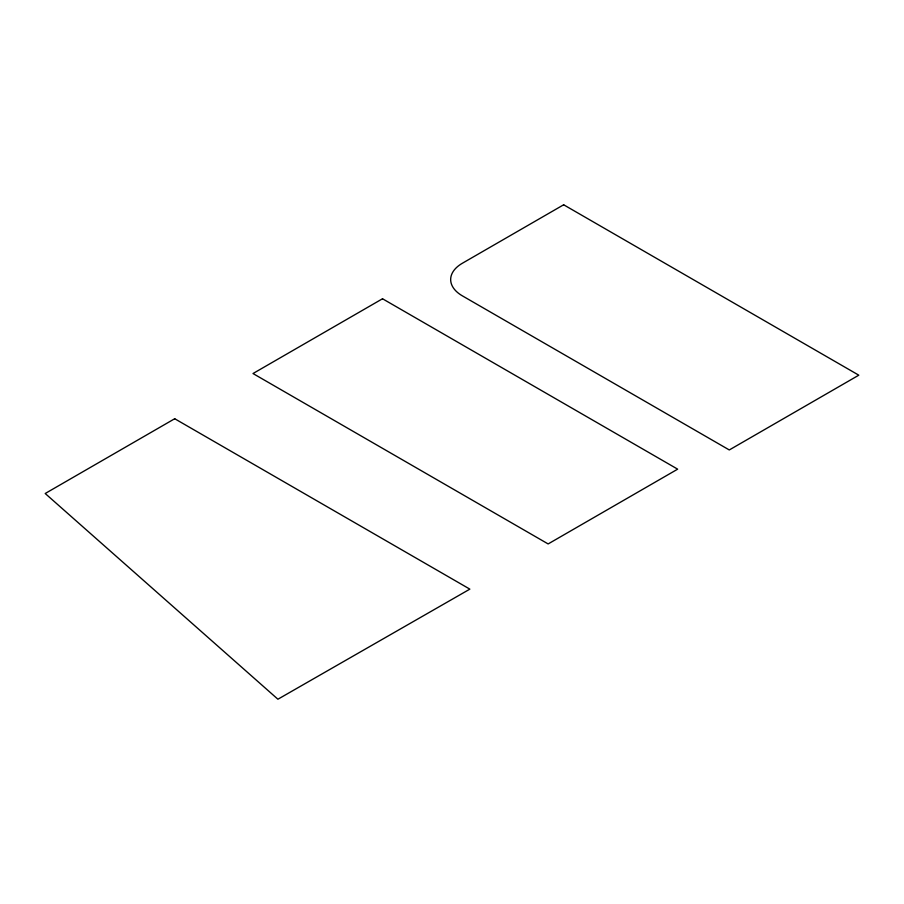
<?xml version="1.0" encoding="UTF-8"?>
<svg xmlns="http://www.w3.org/2000/svg" width="904" height="904" viewBox="0 0 904 904"><rect width="100%" height="100%" fill="white"/><g stroke="black" fill="none" stroke-linecap="round" stroke-linejoin="round"><path stroke-width="1.36" d="M174.709 418.733L45.2 493.505L277.912 699.221L469.854 589.137L174.709 418.733M382.516 298.761L252.996 373.533L548.14 543.937L677.661 469.165L382.516 298.761M563.655 204.779L462.362 263.256A39.912 23.041 0 0 0 462.362 295.845L729.291 449.955L858.8 375.183L563.655 204.779"/></g></svg>
